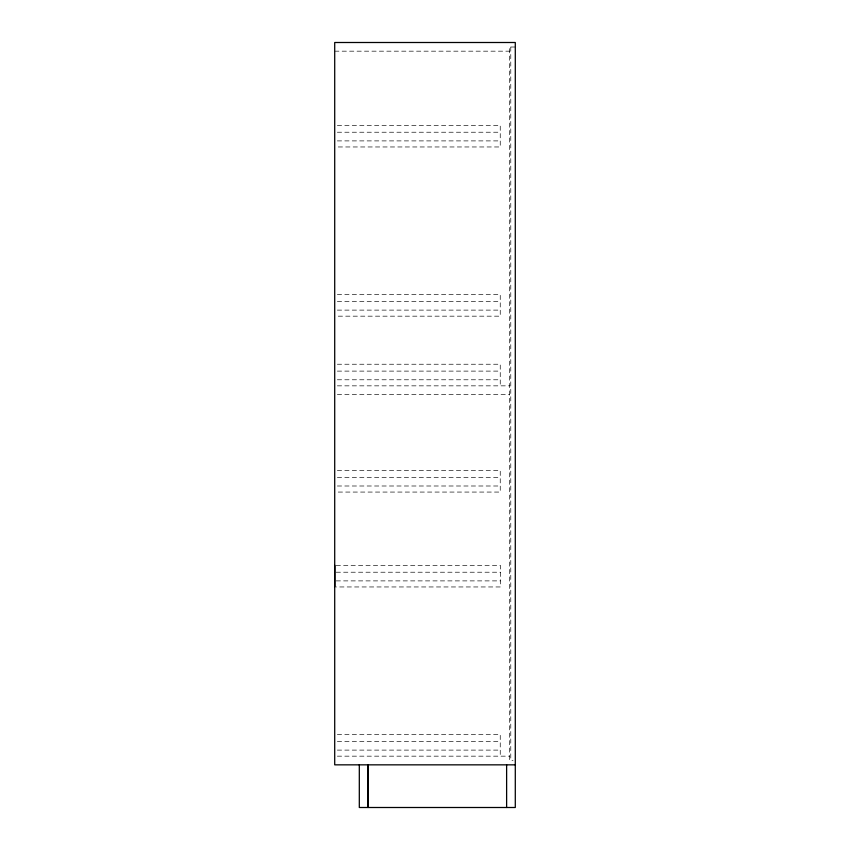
<?xml version="1.0" encoding="UTF-8"?>
<svg xmlns="http://www.w3.org/2000/svg" width="850" height="850" viewBox="0 0 850 850"><rect width="100%" height="100%" fill="white"/><g stroke="black" fill="none" stroke-linecap="round" stroke-linejoin="round"><path stroke-width="0.64" stroke-dasharray="4.25 3.19" d="M515.291 47.016L509.458 47.016L509.458 760.325L513.039 760.325M334.709 51.17L509.458 51.17M337.354 125.354L500.246 125.354L500.246 146.965L337.354 146.965M337.354 132.228L500.246 132.228M337.354 140.898L500.246 140.898M337.354 294.557L500.246 294.557L500.246 316.168L337.354 316.168M337.354 301.442L500.246 301.442M337.354 310.112L500.246 310.112M337.354 364.236L500.246 364.236L500.246 385.847M337.354 371.11L500.246 371.11M337.354 379.78L500.246 379.78M337.354 385.847L509.458 385.847M337.354 394.517L509.458 394.517M337.354 470.454L500.246 470.454L500.246 492.065L337.354 492.065M337.354 477.328L500.246 477.328M337.354 485.998L500.246 485.998M336.186 565.346L500.395 565.346L500.395 586.957L336.186 586.957M336.186 572.22L500.395 572.22M336.186 580.89L500.395 580.89M337.354 734.549L500.246 734.549L500.246 756.16M337.354 741.423L500.246 741.423M337.354 750.104L500.246 750.104M337.354 756.16L509.458 756.16M510.776 47.016L510.776 760.325"/><path stroke-width="1.27" d="M515.291 764.841L334.709 764.841L334.709 42.5L515.291 42.5L515.291 807.5L368.167 807.5L368.167 764.841M506.621 764.841L506.621 807.5M367.986 764.841L367.986 807.5L359.306 807.5L359.306 764.841M334.858 565.346L334.858 586.957"/></g></svg>
